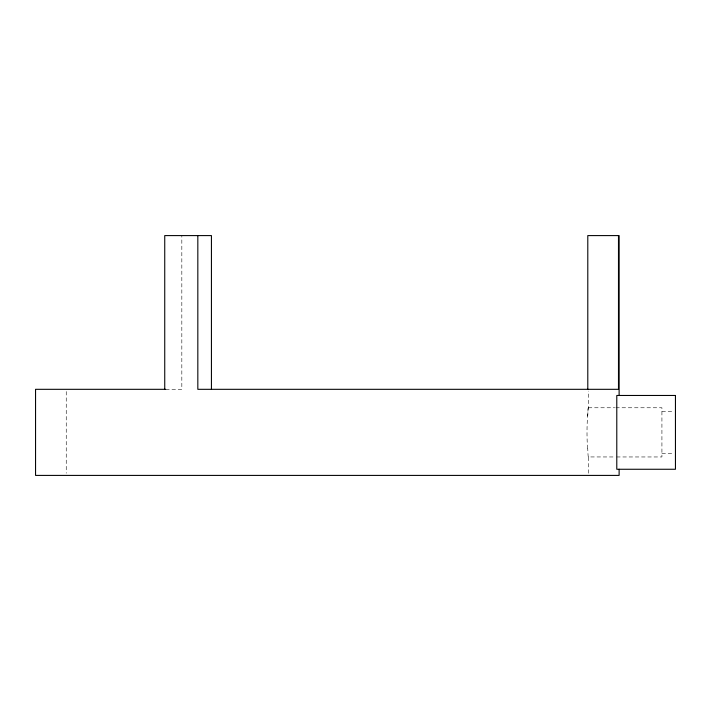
<?xml version="1.0" encoding="UTF-8"?>
<svg xmlns="http://www.w3.org/2000/svg" width="711" height="711" viewBox="0 0 711 711"><rect width="100%" height="100%" fill="white"/><g stroke="black" fill="none" stroke-linecap="round" stroke-linejoin="round"><path stroke-width="0.53" stroke-dasharray="3.56 2.67" d="M587.704 416.148L587.801 414.975A24.618 0.809 -90 0 1 588.317 407.821L588.353 391.121M588.317 407.821L588.344 407.767A24.618 0.809 90 0 0 587.81 413.873L587.721 414.975A24.538 2.409 -90 0 0 587.721 449.761L587.81 450.854M588.353 473.233L588.353 456.942L614.695 456.96M165.725 389.317L181.829 389.317L181.829 235.59M588.344 407.767L614.695 407.767M615.797 407.767L661.923 407.767L661.923 456.96L615.797 456.96M661.923 411.278L673.37 411.278M661.923 453.449L673.37 453.449M588.317 456.906L588.353 456.942A24.618 0.809 90 0 1 587.801 449.752L587.704 448.579M66.247 391.53L66.247 473.197"/><path stroke-width="1.07" d="M165.725 389.317L35.55 389.317L35.55 475.41L619.121 475.41L619.121 469.26M619.121 395.467L619.121 235.59L587.793 235.59L587.793 389.317M618.49 235.59L618.49 389.317L197.827 389.317L197.827 235.59M211.434 389.317L211.434 235.59L164.739 235.59L164.739 389.317M675.45 395.467L616.784 395.467L616.784 469.26L675.45 469.26L675.45 395.467"/></g></svg>
